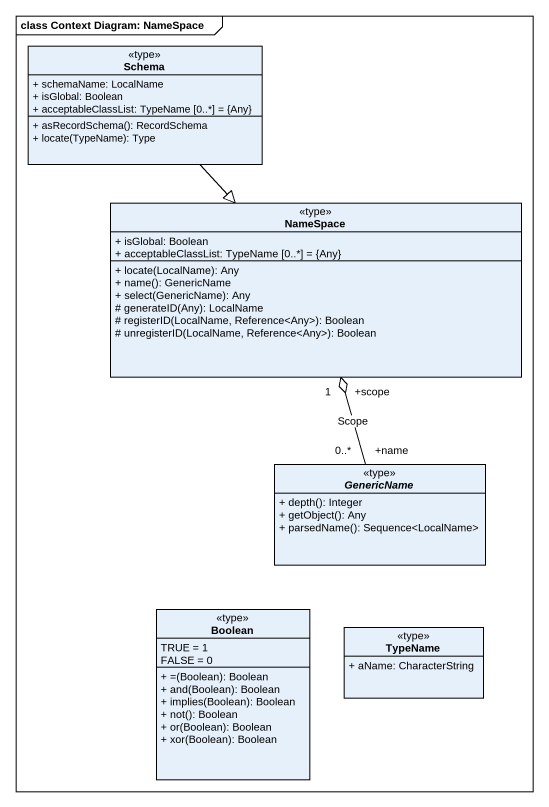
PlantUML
@startuml
mainframe class Context Diagram: NameSpace
hide circle
hide empty members
skinparam classAttributeIconSize 0
class Schema <<type>> {
  + schemaName: LocalName
  + isGlobal: Boolean
  + acceptableClassList: TypeName [0..*] = {Any}
  + asRecordSchema(): RecordSchema
  + locate(TypeName): Type
}
class "NameSpace" as NameSpace_ <<type>> {
  + isGlobal: Boolean
  + acceptableClassList: TypeName [0..*] = {Any}
  + locate(LocalName): Any
  + name(): GenericName
  + select(GenericName): Any
  # generateID(Any): LocalName
  # registerID(LocalName, Reference<Any>): Boolean
  # unregisterID(LocalName, Reference<Any>): Boolean
}
abstract class GenericName <<type>> {
  + depth(): Integer
  + getObject(): Any
  + parsedName(): Sequence<LocalName>
}
enum Boolean <<type>> {
  TRUE = 1
  FALSE = 0
  + =(Boolean): Boolean
  + and(Boolean): Boolean
  + implies(Boolean): Boolean
  + not(): Boolean
  + or(Boolean): Boolean
  + xor(Boolean): Boolean
}
class TypeName <<type>> {
  + aName: CharacterString
}
Schema --|> NameSpace_
GenericName "+name\n0..*" -up-o "+scope\n1" NameSpace_ : Scope
@enduml
